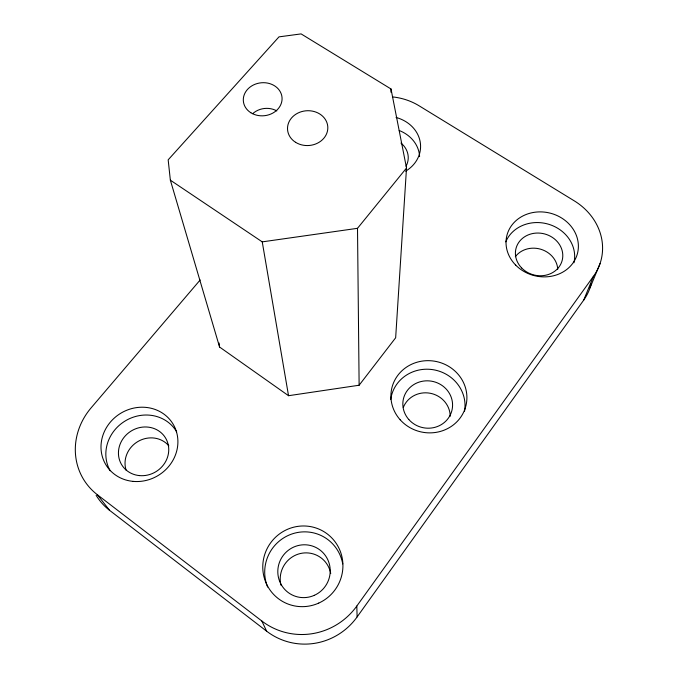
<?xml version="1.0" encoding="UTF-8"?>
<svg xmlns="http://www.w3.org/2000/svg" width="678" height="678" viewBox="0 0 678 678"><rect width="100%" height="100%" fill="white"/><g stroke="black" fill="none" stroke-linecap="round" stroke-linejoin="round"><path stroke-width="1.02" d="M390.901 92.149L391.02 88.987L301.1 33.9L278.989 36.866L168.169 159.839L170.356 180.17L219.57 347.034L288.531 395.706L359.128 385.231L395.655 337.78L406.512 168.025L391.02 88.987M96.107 495.262A62.545 58.147 -33.7 0 0 109.539 510.305L266.632 631.184A64.639 63.435 -62.4 0 0 357.128 616.921L583.724 300.083L593.513 276.226A60.689 53.748 14 0 0 574.266 200.849L419.046 105.768A57.876 50.333 1.1 0 0 392.46 96.895M590.021 287.853L600.047 263.564M357.128 616.921L356.806 606.056L593.513 276.226M359.128 385.231L357.509 228.316L406.512 168.025M200.154 279.989L91.123 407.851A65.469 60.52 -32.2 0 0 97.412 494.77L109.539 510.305M170.356 180.17L262.242 241.868L357.509 228.316M97.412 494.77L261.793 620.98L266.632 631.184M262.242 241.868L288.531 395.706M219.087 343L219.57 347.034M591.123 284.099A58.13 51.943 14.6 0 1 583.724 300.083M280.955 585.165A25.849 25.374 -62.2 0 1 300.312 553.536A25.849 25.374 -62.2 0 1 330.737 573.537M403.3 407.478A24.272 23.094 13 0 1 430.157 393.248A24.272 23.094 13 0 1 450.217 416.25M126.108 470.185A25.01 23.255 -33.7 0 1 138.219 441.336A25.01 23.255 -33.7 0 1 168.847 445.844M515.339 256.691A23.247 20.772 14.6 0 1 540.773 249.241A23.247 20.772 14.6 0 1 557.74 269.319M356.806 606.056A67.63 66.444 -56.1 0 1 261.793 620.98M396.062 117.455A34.722 30.188 1.1 0 1 420.174 141.787A34.722 30.188 1.1 0 1 405.647 171.17M400.952 143.058A22.764 19.874 1.1 0 1 406.071 166.135M267.615 587.046A39.833 39.121 -58.6 0 1 293.091 533.594A39.833 39.121 -58.6 0 1 342.729 563.927M390.706 399.537A37.4 35.459 12.3 0 1 433.022 369.688A37.4 35.459 12.3 0 1 464.557 411.182M110.133 470.744A38.553 35.722 -32.7 0 1 125.735 420.64A38.553 35.722 -32.7 0 1 176.653 431.767M399.189 130.507A34.146 29.815 1.1 0 1 419.606 156.601M505.763 241.851A35.781 31.798 14.2 0 1 548.849 224.316A35.781 31.798 14.2 0 1 573.952 262.776M252.708 113.675A18.755 16.136 -6.5 0 1 276.81 110.921M133.083 481.38A39.273 36.307 -32.1 0 0 175.475 428.945A39.273 36.307 -32.1 0 0 109.785 422.809A39.273 36.307 -32.1 0 0 133.083 481.38M318.702 603.106A40.57 39.858 -55.8 0 0 326.804 533.578A40.57 39.858 -55.8 0 0 263.039 562.274A40.57 39.858 -55.8 0 0 318.702 603.106M400.156 419.758A38.087 36.019 11.9 0 0 464.803 409.385A38.087 36.019 11.9 0 0 421.767 361.162A38.087 36.019 11.9 0 0 400.156 419.758M515.704 265.115A36.409 32.239 14 0 0 576.783 255.708A36.409 32.239 14 0 0 534.128 212.341A36.409 32.239 14 0 0 515.704 265.115M314.321 595.326A26.552 26.078 -58.5 0 0 319.728 549.807A26.552 26.078 -58.5 0 0 277.988 568.486A26.552 26.078 -58.5 0 0 314.321 595.326M408.817 419.529A24.933 23.637 12.3 0 0 451.167 412.885A24.933 23.637 12.3 0 0 423.14 381.129A24.933 23.637 12.3 0 0 408.817 419.529M139.354 475.592A25.705 23.815 -32.7 0 0 167.186 441.302A25.705 23.815 -32.7 0 0 124.227 437.107A25.705 23.815 -32.7 0 0 139.354 475.592M521.662 267.971A23.849 21.196 14.2 0 0 561.715 261.92A23.849 21.196 14.2 0 0 533.917 233.325A23.849 21.196 14.2 0 0 521.662 267.971M295.616 142.321A20.171 17.416 -4 0 0 327.686 129.812A20.171 17.416 -4 0 0 299.693 112.277A20.171 17.416 -4 0 0 295.616 142.321M250.877 112.76A19.425 16.543 -6.3 0 0 281.912 100.861A19.425 16.543 -6.3 0 0 255.284 84.174A19.425 16.543 -6.3 0 0 250.877 112.76"/></g></svg>
